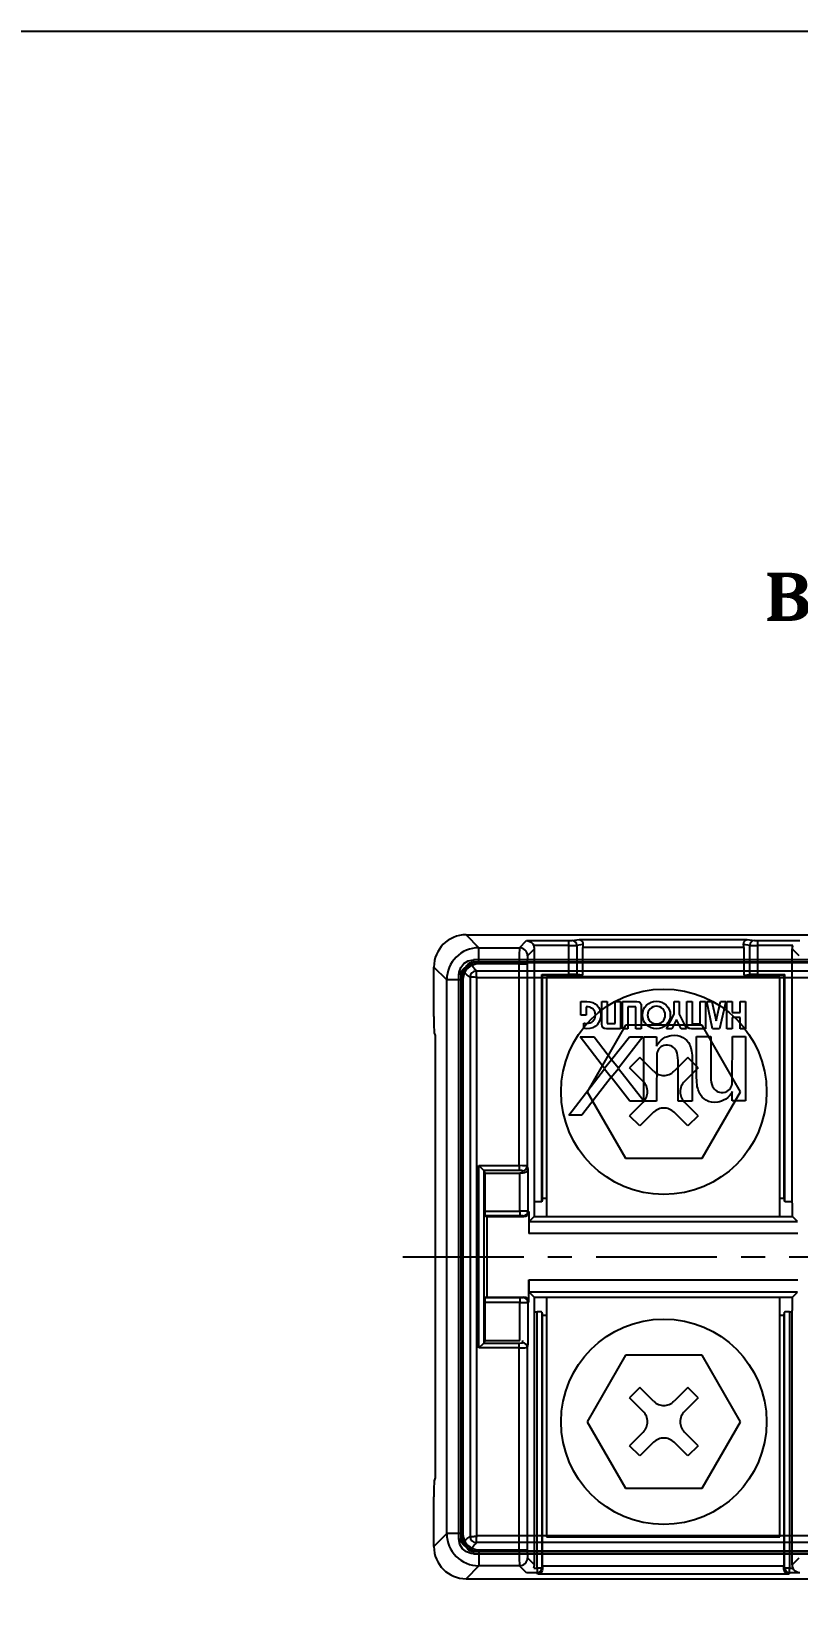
# Model space of a CAD drawing. Extents: x 223136 to 348136, y -32544 to -4064.
# Drawn here: x 241542.8 to 241590.4, y -30583 to -30485 of the extents above; entities that cross this region are included whole.
import ezdxf

# ---------------------------------------------------------------- set-up
doc = ezdxf.new("R2010")
doc.units = 0
doc.header["$LTSCALE"] = 20
doc.header["$MEASUREMENT"] = 0
doc.linetypes.add('CENTER', pattern=[0.6, 0.375, -0.075, 0.075, -0.075])
doc.linetypes.add('DASHDOT', pattern=[1, 0.5, -0.25, 0, -0.25])
doc.layers.add('3', color=3, linetype='DASHDOT')
doc.layers.add('WirringDuct', color=130, linetype='Continuous')

# ---------------------------------------------------------------- blocks, each defined once
blk = doc.blocks.new('30a3p')
at = {"color": 6}
for p, q in [((7580.421, -15959.299), (7500.876, -15959.299)), ((7500.888, -15959.422), (7500.888, -15959.482)), ((7500.888, -15959.422), (7580.41, -15959.422)), ((7580.41, -15959.482), (7500.888, -15959.482)), ((7499.951, -15995.27), (7499.951, -15960.225)), ((7500.133, -15960.236), (7500.074, -15960.236)), ((7500.074, -15960.236), (7500.074, -15995.258)), ((7500.133, -15995.258), (7500.133, -15960.236)), ((7500.645, -15960.366), (7500.645, -15995.128)), ((7501.018, -15959.993), (7580.28, -15959.993)), ((7580.22, -15960.426), (7501.078, -15960.426)), ((7501.078, -15995.068), (7501.078, -15960.426)), ((7507.539, -15962.729), (7507.538, -15961.89)), ((7507.538, -15961.89), (7507.896, -15961.891)), ((7508.837, -15961.891), (7509.165, -15961.891)), ((7508.837, -15963.302), (7508.837, -15961.891)), ((7509.165, -15961.891), (7509.165, -15963.26)), ((7509.669, -15963.26), (7509.669, -15961.891)), ((7509.669, -15961.891), (7509.996, -15961.891)), ((7509.996, -15961.891), (7509.997, -15963.582)), ((7510.125, -15961.891), (7511.005, -15961.891)), ((7510.125, -15963.582), (7510.125, -15961.891)), ((7513.318, -15962.684), (7513.318, -15961.893)), ((7513.318, -15961.893), (7513.644, -15961.893)), ((7513.644, -15961.893), (7513.644, -15962.684)), ((7514.113, -15963.302), (7514.113, -15961.891)), ((7514.113, -15961.891), (7514.438, -15961.891)), ((7514.438, -15961.891), (7514.438, -15963.272)), ((7514.943, -15963.272), (7514.943, -15961.891)), ((7514.943, -15961.891), (7515.272, -15961.891)), ((7515.272, -15961.891), (7515.273, -15963.582)), ((7515.359, -15961.891), (7515.671, -15961.891)), ((7515.71, -15963.582), (7515.359, -15961.891)), ((7515.671, -15961.891), (7515.928, -15963.081)), ((7515.928, -15963.081), (7516.196, -15961.891)), ((7516.535, -15961.891), (7516.151, -15963.582)), ((7516.196, -15961.891), (7516.535, -15961.891)), ((7516.604, -15963.582), (7516.604, -15961.885)), ((7516.604, -15961.885), (7516.936, -15961.885)), ((7516.936, -15961.885), (7516.936, -15962.572)), ((7517.434, -15962.572), (7517.431, -15961.888)), ((7517.431, -15961.888), (7517.76, -15961.888)), ((7517.76, -15961.888), (7517.758, -15963.582)), ((7507.867, -15962.729), (7507.539, -15962.729)), ((7507.867, -15962.212), (7507.867, -15962.729)), ((7510.952, -15962.212), (7510.453, -15962.212)), ((7510.453, -15962.212), (7510.453, -15963.582)), ((7510.952, -15963.582), (7510.952, -15962.212)), ((7511.285, -15962.171), (7511.285, -15963.582)), ((7512.847, -15963.586), (7513.318, -15962.684)), ((7513.644, -15962.684), (7514.1, -15963.579)), ((7516.936, -15962.572), (7517.434, -15962.572)), ((7516.936, -15962.885), (7516.936, -15963.582)), ((7517.43, -15962.885), (7516.936, -15962.885)), ((7517.431, -15963.582), (7517.43, -15962.885)), ((7507.706, -15963.555), (7507.705, -15963.226)), ((7509.997, -15963.582), (7509.117, -15963.582)), ((7509.165, -15963.26), (7509.669, -15963.26)), ((7510.453, -15963.582), (7510.125, -15963.582)), ((7511.285, -15963.582), (7510.952, -15963.582)), ((7513.177, -15963.586), (7512.847, -15963.586)), ((7513.48, -15962.999), (7513.177, -15963.586)), ((7513.771, -15963.579), (7513.48, -15962.999)), ((7514.1, -15963.579), (7513.771, -15963.579)), ((7515.273, -15963.582), (7514.393, -15963.582)), ((7514.438, -15963.272), (7514.943, -15963.272)), ((7516.151, -15963.582), (7515.71, -15963.582)), ((7516.936, -15963.582), (7516.604, -15963.582)), ((7517.758, -15963.582), (7517.431, -15963.582)), ((7507.481, -15964.082), (7508.349, -15964.082)), ((7509.007, -15966.048), (7507.481, -15964.082)), ((7508.349, -15964.082), (7509.441, -15965.493)), ((7509.441, -15965.493), (7510.56, -15964.077)), ((7511.378, -15964.075), (7509.864, -15966.02)), ((7510.56, -15964.077), (7511.378, -15964.075)), ((7511.434, -15968.057), (7511.434, -15964.077)), ((7511.434, -15964.077), (7512.238, -15964.077)), ((7512.238, -15964.077), (7512.238, -15964.654)), ((7514.723, -15966.626), (7514.723, -15964.065)), ((7514.723, -15964.065), (7515.606, -15964.065)), ((7515.606, -15964.065), (7515.606, -15966.577)), ((7516.934, -15967.007), (7516.94, -15964.065)), ((7516.94, -15964.065), (7517.76, -15964.065)), ((7517.76, -15964.065), (7517.76, -15968.062)), ((7509.444, -15965.502), (7509.007, -15966.048)), ((7509.864, -15966.02), (7509.444, -15965.502)), ((7512.243, -15965.132), (7512.237, -15968.074)), ((7513.57, -15968.074), (7513.57, -15965.562)), ((7514.454, -15965.513), (7514.454, -15968.074)), ((7506.783, -15968.942), (7509.009, -15966.066)), ((7509.42, -15966.594), (7507.595, -15968.946)), ((7509.009, -15966.066), (7509.42, -15966.587)), ((7509.42, -15966.587), (7509.86, -15966.049)), ((7510.571, -15968.085), (7509.42, -15966.594)), ((7509.86, -15966.049), (7511.434, -15968.057)), ((7516.939, -15968.062), (7516.939, -15967.486)), ((7511.456, -15968.085), (7510.571, -15968.085)), ((7512.237, -15968.074), (7511.447, -15968.074)), ((7511.447, -15968.074), (7511.456, -15968.085)), ((7514.454, -15968.074), (7513.57, -15968.074)), ((7517.76, -15968.062), (7516.939, -15968.062)), ((7507.595, -15968.946), (7506.783, -15968.942)), ((7501.078, -15995.068), (7580.22, -15995.068)), ((7500.074, -15995.258), (7500.133, -15995.258)), ((7500.876, -15996.195), (7580.421, -15996.195)), ((7500.888, -15996.013), (7500.888, -15996.072)), ((7500.888, -15996.013), (7580.41, -15996.013)), ((7580.41, -15996.072), (7500.888, -15996.072)), ((7580.28, -15995.501), (7501.018, -15995.501))]:
    blk.add_line(p, q, dxfattribs=at)
for points in [[(7499.951, -15960.225), (7499.967, -15960.057), (7500.065, -15959.779), (7500.258, -15959.533), (7500.526, -15959.369), (7500.876, -15959.299)], [(7500.074, -15960.236), (7500.095, -15960.092), (7500.142, -15959.973), (7500.2, -15959.89), (7500.259, -15959.834)], [(7500.745, -15959.567), (7500.625, -15959.619), (7500.539, -15959.674), (7500.425, -15959.775), (7500.325, -15959.887), (7500.271, -15959.973), (7500.219, -15960.093)], [(7500.259, -15959.834), (7500.313, -15959.794), (7500.345, -15959.769), (7500.384, -15959.733), (7500.421, -15959.694), (7500.446, -15959.661), (7500.486, -15959.607)], [(7500.486, -15959.607), (7500.542, -15959.548), (7500.625, -15959.491), (7500.743, -15959.443), (7500.888, -15959.422)], [(7501.018, -15959.993), (7500.881, -15960.022), (7500.756, -15960.104), (7500.674, -15960.229), (7500.645, -15960.366)], [(7501.078, -15960.426), (7501, -15960.401), (7500.915, -15960.384), (7500.877, -15960.38), (7500.815, -15960.375), (7500.716, -15960.369), (7500.645, -15960.366)], [(7501.018, -15959.993), (7501.02, -15960.064), (7501.027, -15960.164), (7501.032, -15960.226), (7501.036, -15960.263), (7501.053, -15960.349), (7501.078, -15960.426)], [(7500.645, -15995.128), (7500.716, -15995.126), (7500.815, -15995.119), (7500.877, -15995.114), (7500.915, -15995.11), (7501, -15995.093), (7501.078, -15995.068)], [(7500.645, -15995.128), (7500.674, -15995.265), (7500.756, -15995.39), (7500.881, -15995.472), (7501.018, -15995.501)], [(7501.078, -15995.068), (7501.053, -15995.146), (7501.036, -15995.231), (7501.032, -15995.269), (7501.027, -15995.331), (7501.02, -15995.43), (7501.018, -15995.501)], [(7500.876, -15996.195), (7500.708, -15996.179), (7500.431, -15996.081), (7500.185, -15995.888), (7500.021, -15995.62), (7499.951, -15995.27)], [(7500.259, -15995.66), (7500.2, -15995.604), (7500.142, -15995.521), (7500.095, -15995.402), (7500.074, -15995.258)], [(7500.219, -15995.401), (7500.271, -15995.521), (7500.325, -15995.607), (7500.425, -15995.719), (7500.539, -15995.82), (7500.625, -15995.875), (7500.745, -15995.927)], [(7500.486, -15995.887), (7500.446, -15995.833), (7500.421, -15995.8), (7500.384, -15995.761), (7500.345, -15995.725), (7500.313, -15995.7), (7500.259, -15995.66)], [(7500.888, -15996.072), (7500.743, -15996.051), (7500.625, -15996.004), (7500.542, -15995.946), (7500.486, -15995.887)]]:
    blk.add_lwpolyline(points, dxfattribs=at)
for centre, major_axis, start_param, end_param in [((7500.652, -15960.093), (0.18, -0.467), 3.840248, 4.396132), ((7500.745, -15960), (-0.467, 0.18), 5.028646, 5.58453), ((7500.652, -15995.401), (-0.18, -0.467), 5.028646, 5.58453), ((7500.745, -15995.494), (0.467, 0.18), 3.840248, 4.396132)]:
    blk.add_ellipse(centre, major_axis=major_axis, ratio=0.850428, start_param=start_param, end_param=end_param, dxfattribs=at)
for points, knots in [([(7500.888, -15959.482), (7500.877, -15959.482), (7500.867, -15959.482), (7500.841, -15959.486), (7500.826, -15959.49), (7500.794, -15959.504), (7500.779, -15959.516), (7500.757, -15959.54), (7500.75, -15959.554), (7500.745, -15959.567)], [0, 0, 0, 0, 0.00308828, 0.00308828, 0.00802952, 0.00802952, 0.01593551, 0.01593551, 0.02408857, 0.02408857, 0.02408857, 0.02408857]), ([(7500.745, -15959.567), (7500.754, -15959.59), (7500.765, -15959.612), (7500.784, -15959.651), (7500.793, -15959.667), (7500.811, -15959.699), (7500.82, -15959.715), (7500.851, -15959.762), (7500.873, -15959.794), (7500.924, -15959.858), (7500.954, -15959.889), (7501.006, -15959.945), (7501.016, -15959.969), (7501.018, -15959.993)], [-0.11119428, -0.11119428, -0.11119428, -0.11119428, -0.09665586, -0.09665586, -0.08642643, -0.08642643, -0.076197, -0.076197, -0.05573813, -0.05573813, -0.03527927, -0.03527927, -0.01992218, -0.01992218, -0.01992218, -0.01992218]), ([(7500.876, -15959.299), (7500.875, -15959.3), (7500.873, -15959.302), (7500.865, -15959.311), (7500.859, -15959.318), (7500.848, -15959.333), (7500.844, -15959.34), (7500.838, -15959.355), (7500.837, -15959.362), (7500.839, -15959.377), (7500.841, -15959.384), (7500.852, -15959.398), (7500.859, -15959.405), (7500.875, -15959.415), (7500.881, -15959.419), (7500.888, -15959.422)], [-0.0052580895, -0.0052580895, -0.0052580895, -0.0052580895, -0.0052334116, -0.0052334116, -0.0051100696, -0.0051100696, -0.0049867276, -0.0049867276, -0.0048633855, -0.0048633855, -0.0047400435, -0.0047400435, -0.0046167015, -0.0046167015, -0.004555117, -0.004555117, -0.004555117, -0.004555117]), ([(7500.074, -15960.236), (7500.071, -15960.229), (7500.067, -15960.223), (7500.057, -15960.207), (7500.05, -15960.2), (7500.036, -15960.19), (7500.028, -15960.187), (7500.014, -15960.185), (7500.007, -15960.186), (7499.992, -15960.192), (7499.985, -15960.196), (7499.97, -15960.207), (7499.962, -15960.213), (7499.954, -15960.222), (7499.952, -15960.223), (7499.951, -15960.225)], [0.004555117, 0.004555117, 0.004555117, 0.004555117, 0.0046167015, 0.0046167015, 0.0047400435, 0.0047400435, 0.0048633855, 0.0048633855, 0.0049867276, 0.0049867276, 0.0051100696, 0.0051100696, 0.0052334116, 0.0052334116, 0.0052580895, 0.0052580895, 0.0052580895, 0.0052580895]), ([(7500.219, -15960.093), (7500.214, -15960.095), (7500.209, -15960.097), (7500.196, -15960.104), (7500.188, -15960.11), (7500.168, -15960.127), (7500.157, -15960.141), (7500.139, -15960.182), (7500.133, -15960.209), (7500.133, -15960.236)], [0, 0, 0, 0, 0.00308619, 0.00308619, 0.00802409, 0.00802409, 0.01592473, 0.01592473, 0.02407226, 0.02407226, 0.02407226, 0.02407226]), ([(7500.645, -15960.366), (7500.621, -15960.364), (7500.597, -15960.355), (7500.541, -15960.302), (7500.509, -15960.272), (7500.446, -15960.221), (7500.414, -15960.199), (7500.366, -15960.169), (7500.351, -15960.159), (7500.319, -15960.141), (7500.303, -15960.133), (7500.264, -15960.113), (7500.241, -15960.103), (7500.219, -15960.093)], [0.01992218, 0.01992218, 0.01992218, 0.01992218, 0.03527927, 0.03527927, 0.05573813, 0.05573813, 0.076197, 0.076197, 0.08642643, 0.08642643, 0.09665586, 0.09665586, 0.11119428, 0.11119428, 0.11119428, 0.11119428]), ([(7511.364, -15962.731), (7511.364, -15962.255), (7511.75, -15961.869), (7512.226, -15961.869), (7512.702, -15961.869), (7513.088, -15962.255), (7513.088, -15962.731)], [0, 0, 0, 0, 1, 1, 1, 2, 2, 2, 2]), ([(7507.705, -15963.226), (7507.749, -15963.237), (7507.737, -15963.253), (7507.896, -15963.253), (7508.207, -15963.253), (7508.434, -15963.04), (7508.434, -15962.729)], [0, 0, 0, 0, 1, 1, 1, 2, 2, 2, 2]), ([(7508.768, -15962.729), (7508.768, -15963.192), (7508.442, -15963.582), (7507.903, -15963.582), (7507.779, -15963.582), (7507.75, -15963.562), (7507.706, -15963.555)], [0, 0, 0, 0, 1, 1, 1, 2, 2, 2, 2]), ([(7513.088, -15962.731), (7513.088, -15963.207), (7512.702, -15963.593), (7512.226, -15963.593), (7511.75, -15963.593), (7511.364, -15963.207), (7511.364, -15962.731)], [0, 0, 0, 0, 1, 1, 1, 2, 2, 2, 2]), ([(7512.777, -15962.733), (7512.777, -15962.429), (7512.531, -15962.182), (7512.226, -15962.182), (7511.922, -15962.182), (7511.675, -15962.429), (7511.675, -15962.733)], [0, 0, 0, 0, 1, 1, 1, 2, 2, 2, 2]), ([(7511.675, -15962.733), (7511.675, -15963.037), (7511.922, -15963.284), (7512.226, -15963.284), (7512.531, -15963.284), (7512.777, -15963.037), (7512.777, -15962.733)], [0, 0, 0, 0, 1, 1, 1, 2, 2, 2, 2]), ([(7500.219, -15995.401), (7500.241, -15995.392), (7500.264, -15995.381), (7500.303, -15995.362), (7500.319, -15995.353), (7500.351, -15995.335), (7500.366, -15995.326), (7500.414, -15995.295), (7500.446, -15995.273), (7500.509, -15995.222), (7500.541, -15995.192), (7500.597, -15995.14), (7500.621, -15995.13), (7500.645, -15995.128)], [-0.11119428, -0.11119428, -0.11119428, -0.11119428, -0.09665586, -0.09665586, -0.08642643, -0.08642643, -0.076197, -0.076197, -0.05573813, -0.05573813, -0.03527927, -0.03527927, -0.01992218, -0.01992218, -0.01992218, -0.01992218]), ([(7499.951, -15995.27), (7499.952, -15995.271), (7499.954, -15995.273), (7499.962, -15995.281), (7499.97, -15995.287), (7499.985, -15995.298), (7499.992, -15995.302), (7500.007, -15995.308), (7500.014, -15995.309), (7500.028, -15995.307), (7500.036, -15995.305), (7500.05, -15995.294), (7500.057, -15995.287), (7500.067, -15995.271), (7500.071, -15995.265), (7500.074, -15995.258)], [-0.0030259614, -0.0030259614, -0.0030259614, -0.0030259614, -0.0030012834, -0.0030012834, -0.0028779414, -0.0028779414, -0.0027545994, -0.0027545994, -0.0026312574, -0.0026312574, -0.0025079154, -0.0025079154, -0.0023845734, -0.0023845734, -0.0023229888, -0.0023229888, -0.0023229888, -0.0023229888]), ([(7500.133, -15995.258), (7500.133, -15995.286), (7500.139, -15995.313), (7500.157, -15995.353), (7500.168, -15995.367), (7500.188, -15995.385), (7500.196, -15995.39), (7500.209, -15995.397), (7500.214, -15995.399), (7500.219, -15995.401)], [0, 0, 0, 0, 0.00814753, 0.00814753, 0.01604817, 0.01604817, 0.02098607, 0.02098607, 0.02407226, 0.02407226, 0.02407226, 0.02407226]), ([(7501.018, -15995.501), (7501.016, -15995.525), (7501.006, -15995.549), (7500.954, -15995.605), (7500.924, -15995.637), (7500.873, -15995.7), (7500.851, -15995.732), (7500.82, -15995.78), (7500.811, -15995.795), (7500.793, -15995.827), (7500.784, -15995.843), (7500.765, -15995.882), (7500.754, -15995.905), (7500.745, -15995.927)], [0.01992218, 0.01992218, 0.01992218, 0.01992218, 0.03527927, 0.03527927, 0.05573813, 0.05573813, 0.076197, 0.076197, 0.08642643, 0.08642643, 0.09665586, 0.09665586, 0.11119428, 0.11119428, 0.11119428, 0.11119428]), ([(7500.745, -15995.927), (7500.75, -15995.941), (7500.757, -15995.954), (7500.779, -15995.978), (7500.794, -15995.99), (7500.826, -15996.004), (7500.841, -15996.008), (7500.867, -15996.012), (7500.877, -15996.013), (7500.888, -15996.013)], [0, 0, 0, 0, 0.00815305, 0.00815305, 0.01605904, 0.01605904, 0.02100029, 0.02100029, 0.02408857, 0.02408857, 0.02408857, 0.02408857]), ([(7500.888, -15996.072), (7500.881, -15996.075), (7500.875, -15996.079), (7500.859, -15996.089), (7500.852, -15996.096), (7500.841, -15996.11), (7500.839, -15996.118), (7500.837, -15996.132), (7500.838, -15996.139), (7500.844, -15996.154), (7500.848, -15996.161), (7500.859, -15996.176), (7500.865, -15996.184), (7500.873, -15996.192), (7500.875, -15996.194), (7500.876, -15996.195)], [0.0023229888, 0.0023229888, 0.0023229888, 0.0023229888, 0.0023845734, 0.0023845734, 0.0025079154, 0.0025079154, 0.0026312574, 0.0026312574, 0.0027545994, 0.0027545994, 0.0028779414, 0.0028779414, 0.0030012834, 0.0030012834, 0.0030259614, 0.0030259614, 0.0030259614, 0.0030259614])]:
    blk.add_open_spline(points, degree=3, knots=knots, dxfattribs=at)
for points in [[(7507.896, -15961.891), (7508.453, -15961.891), (7508.768, -15962.266), (7508.768, -15962.729)], [(7511.005, -15961.891), (7511.194, -15961.891), (7511.288, -15961.985), (7511.285, -15962.171)], [(7508.434, -15962.729), (7508.434, -15962.418), (7508.207, -15962.211), (7507.867, -15962.212)], [(7509.117, -15963.582), (7508.927, -15963.582), (7508.834, -15963.488), (7508.837, -15963.302)], [(7514.393, -15963.582), (7514.203, -15963.582), (7514.11, -15963.488), (7514.113, -15963.302)], [(7512.238, -15964.654), (7512.411, -15964.272), (7512.859, -15964.022), (7513.14, -15963.992)], [(7512.809, -15964.601), (7512.484, -15964.621), (7512.281, -15964.881), (7512.243, -15965.132)], [(7513.462, -15964.974), (7513.342, -15964.725), (7513.123, -15964.583), (7512.809, -15964.601)], [(7513.14, -15963.992), (7513.727, -15963.93), (7514.09, -15964.19), (7514.29, -15964.585)], [(7514.29, -15964.585), (7514.399, -15964.801), (7514.454, -15965.111), (7514.454, -15965.513)], [(7513.57, -15965.562), (7513.57, -15965.318), (7513.534, -15965.122), (7513.462, -15964.974)], [(7514.887, -15967.554), (7514.778, -15967.338), (7514.723, -15967.028), (7514.723, -15966.626)], [(7515.606, -15966.577), (7515.606, -15966.821), (7515.643, -15967.017), (7515.715, -15967.165)], [(7516.037, -15968.147), (7515.45, -15968.209), (7515.087, -15967.949), (7514.887, -15967.554)], [(7515.715, -15967.165), (7515.835, -15967.414), (7516.054, -15967.556), (7516.368, -15967.538)], [(7516.939, -15967.486), (7516.766, -15967.867), (7516.318, -15968.117), (7516.037, -15968.147)], [(7516.368, -15967.538), (7516.693, -15967.518), (7516.896, -15967.258), (7516.934, -15967.007)]]:
    blk.add_open_spline(points, degree=3, dxfattribs=at)

msp = doc.modelspace()

# ---------------------------------------------------------------- linework, layer by layer
for p, q in [((241569.779, -30541.114), (241594.73, -30541.114)), ((241569.779, -30541.114), (241570.581, -30541.916)), ((241573.097, -30541.916), (241573.538, -30541.475)), ((241573.538, -30541.475), (241576.17, -30541.475)), ((241576.17, -30541.775), (241576.17, -30541.475)), ((241576.367, -30541.471), (241576.813, -30541.405)), ((241577.037, -30541.715), (241576.662, -30541.771)), ((241576.813, -30541.405), (241587.247, -30541.405)), ((241587.398, -30541.771), (241587.024, -30541.715)), ((241587.247, -30541.405), (241587.693, -30541.471)), ((241587.89, -30541.475), (241590.522, -30541.475)), ((241587.89, -30541.475), (241587.89, -30541.775)), ((241570.581, -30542.915), (241570.581, -30541.916)), ((241570.581, -30541.916), (241573.097, -30541.916)), ((241574.03, -30541.983), (241573.597, -30542.415)), ((241576.17, -30541.775), (241573.985, -30541.775)), ((241574.03, -30557.704), (241574.03, -30541.983)), ((241576.17, -30543.57), (241576.17, -30541.775)), ((241576.662, -30541.771), (241576.662, -30543.577)), ((241577.03, -30543.614), (241577.03, -30541.904)), ((241587.03, -30541.904), (241577.03, -30541.904)), ((241587.03, -30541.904), (241587.03, -30543.614)), ((241587.398, -30543.577), (241587.398, -30541.771)), ((241590.075, -30541.775), (241587.89, -30541.775)), ((241587.89, -30541.775), (241587.89, -30543.57)), ((241590.03, -30557.704), (241590.03, -30541.983)), ((241590.463, -30542.415), (241590.03, -30541.983)), ((241567.78, -30546.197), (241567.78, -30543.113)), ((241568.582, -30543.915), (241567.78, -30543.113)), ((241573.085, -30542.915), (241570.581, -30542.915)), ((241573.085, -30555.453), (241573.085, -30542.915)), ((241573.085, -30542.915), (241573.585, -30542.915)), ((241573.585, -30542.915), (241573.585, -30555.479)), ((241574.486, -30543.57), (241576.17, -30543.57)), ((241574.486, -30557.704), (241574.486, -30543.57)), ((241574.486, -30543.57), (241574.53, -30543.614)), ((241574.53, -30543.614), (241577.03, -30543.614)), ((241574.53, -30557.485), (241574.53, -30543.614)), ((241577.03, -30543.614), (241576.662, -30543.577)), ((241587.03, -30543.614), (241587.398, -30543.577)), ((241587.03, -30543.614), (241589.53, -30543.614)), ((241587.89, -30543.57), (241589.574, -30543.57)), ((241589.53, -30543.614), (241589.574, -30543.57)), ((241589.53, -30557.485), (241589.53, -30543.614)), ((241589.574, -30557.704), (241589.574, -30543.57)), ((241568.582, -30578.312), (241568.582, -30543.915)), ((241569.582, -30543.915), (241568.582, -30543.915)), ((241569.582, -30543.915), (241569.582, -30578.312)), ((241574.78, -30543.714), (241574.78, -30558.614)), ((241589.28, -30543.714), (241574.78, -30543.714)), ((241589.28, -30558.614), (241589.28, -30543.714)), ((241567.804, -30547.194), (241567.859, -30547.376)), ((241567.859, -30547.376), (241567.859, -30574.851)), ((241570.578, -30555.453), (241570.875, -30555.751)), ((241570.578, -30555.453), (241573.085, -30555.453)), ((241570.578, -30566.774), (241570.578, -30555.453)), ((241573.085, -30555.751), (241570.875, -30555.751)), ((241570.877, -30555.754), (241570.941, -30555.914)), ((241570.877, -30555.754), (241570.877, -30566.474)), ((241570.941, -30555.914), (241573.124, -30555.914)), ((241570.941, -30555.914), (241570.941, -30558.275)), ((241573.085, -30555.453), (241573.085, -30555.751)), ((241573.124, -30558.275), (241573.124, -30555.914)), ((241573.313, -30555.919), (241573.285, -30555.776)), ((241573.585, -30555.479), (241573.624, -30555.676)), ((241573.624, -30555.676), (241573.624, -30558.279)), ((241570.941, -30558.275), (241573.124, -30558.275)), ((241573.124, -30558.275), (241573.124, -30558.575)), ((241573.624, -30558.279), (241573.677, -30558.314)), ((241573.677, -30558.314), (241573.677, -30559.674)), ((241574.007, -30558.057), (241574.007, -30558.614)), ((241574.03, -30557.704), (241574.014, -30557.758)), ((241574.486, -30557.704), (241574.03, -30557.704)), ((241574.53, -30557.485), (241574.486, -30557.704)), ((241574.78, -30557.485), (241574.53, -30557.485)), ((241589.53, -30557.485), (241589.28, -30557.485)), ((241589.574, -30557.704), (241589.53, -30557.485)), ((241590.03, -30557.704), (241589.574, -30557.704)), ((241590.046, -30557.758), (241590.03, -30557.704)), ((241590.054, -30558.614), (241590.054, -30558.057)), ((241570.956, -30558.575), (241571.072, -30558.614)), ((241573.124, -30558.575), (241570.956, -30558.575)), ((241571.072, -30558.614), (241571.072, -30563.614)), ((241571.072, -30558.614), (241573.377, -30558.614)), ((241573.377, -30558.614), (241573.324, -30558.579)), ((241574.007, -30558.614), (241573.696, -30558.924)), ((241573.696, -30558.924), (241590.364, -30558.924)), ((241574.007, -30558.614), (241590.054, -30558.614)), ((241590.364, -30558.924), (241590.054, -30558.614)), ((241590.384, -30559.674), (241573.677, -30559.674)), ((241573.677, -30563.914), (241573.677, -30562.553)), ((241573.677, -30562.553), (241590.384, -30562.553)), ((241570.941, -30563.952), (241570.941, -30566.314)), ((241573.124, -30563.952), (241570.941, -30563.952)), ((241571.072, -30563.614), (241570.956, -30563.652)), ((241570.956, -30563.652), (241573.124, -30563.652)), ((241571.072, -30563.614), (241573.377, -30563.614)), ((241573.124, -30563.652), (241573.124, -30563.952)), ((241573.124, -30566.314), (241573.124, -30563.952)), ((241573.324, -30563.649), (241573.377, -30563.614)), ((241573.677, -30563.914), (241573.624, -30563.949)), ((241573.624, -30563.949), (241573.624, -30566.551)), ((241573.696, -30563.303), (241574.007, -30563.614)), ((241590.364, -30563.303), (241573.696, -30563.303)), ((241574.007, -30563.614), (241574.007, -30564.17)), ((241574.007, -30563.614), (241590.054, -30563.614)), ((241574.78, -30563.614), (241574.78, -30578.514)), ((241589.28, -30578.514), (241589.28, -30563.614)), ((241590.054, -30563.614), (241590.364, -30563.303)), ((241590.054, -30564.17), (241590.054, -30563.614)), ((241574.014, -30564.469), (241574.03, -30564.524)), ((241574.03, -30580.245), (241574.03, -30564.524)), ((241574.03, -30564.524), (241574.192, -30564.524)), ((241574.192, -30580.452), (241574.192, -30564.524)), ((241574.492, -30564.55), (241574.53, -30564.742)), ((241574.492, -30564.55), (241574.492, -30580.452)), ((241574.53, -30580.323), (241574.53, -30564.742)), ((241574.53, -30564.742), (241574.78, -30564.742)), ((241589.28, -30564.742), (241589.53, -30564.742)), ((241589.53, -30564.742), (241589.569, -30564.55)), ((241589.53, -30580.323), (241589.53, -30564.742)), ((241589.569, -30580.452), (241589.569, -30564.55)), ((241589.869, -30564.524), (241590.03, -30564.524)), ((241589.869, -30564.524), (241589.869, -30580.452)), ((241590.03, -30564.524), (241590.046, -30564.469)), ((241590.03, -30580.245), (241590.03, -30564.524)), ((241570.578, -30566.774), (241570.875, -30566.477)), ((241573.085, -30566.774), (241570.578, -30566.774)), ((241570.875, -30566.477), (241573.085, -30566.477)), ((241570.941, -30566.314), (241570.877, -30566.474)), ((241570.941, -30566.314), (241573.124, -30566.314)), ((241573.085, -30566.774), (241573.085, -30566.477)), ((241573.085, -30579.312), (241573.085, -30566.774)), ((241573.285, -30566.451), (241573.313, -30566.309)), ((241573.624, -30566.551), (241573.585, -30566.749)), ((241573.585, -30566.749), (241573.585, -30579.312)), ((241567.859, -30574.851), (241567.804, -30575.034)), ((241567.78, -30579.114), (241567.78, -30576.03)), ((241567.78, -30579.114), (241568.582, -30578.312)), ((241569.582, -30578.312), (241568.582, -30578.312)), ((241574.78, -30578.514), (241589.28, -30578.514)), ((241570.581, -30579.312), (241570.581, -30580.312)), ((241570.581, -30579.312), (241573.085, -30579.312)), ((241573.085, -30579.312), (241573.585, -30579.312)), ((241573.597, -30579.812), (241574.03, -30580.245)), ((241590.03, -30580.245), (241590.463, -30579.812)), ((241570.581, -30580.312), (241569.779, -30581.114)), ((241573.097, -30580.312), (241570.581, -30580.312)), ((241573.538, -30580.752), (241573.097, -30580.312)), ((241574.192, -30580.752), (241573.538, -30580.752)), ((241573.985, -30580.452), (241574.192, -30580.452)), ((241574.192, -30580.452), (241574.192, -30580.752)), ((241574.492, -30580.452), (241574.192, -30580.452)), ((241574.239, -30580.823), (241574.192, -30580.752)), ((241589.821, -30580.823), (241574.239, -30580.823)), ((241574.492, -30580.452), (241574.531, -30580.511)), ((241574.53, -30580.323), (241589.53, -30580.323)), ((241589.529, -30580.511), (241589.569, -30580.452)), ((241589.869, -30580.452), (241589.569, -30580.452)), ((241589.869, -30580.752), (241589.821, -30580.823)), ((241589.869, -30580.452), (241590.075, -30580.452)), ((241589.869, -30580.752), (241589.869, -30580.452)), ((241590.522, -30580.752), (241589.869, -30580.752)), ((241569.779, -30581.114), (241594.73, -30581.114))]:
    msp.add_line(p, q)
at = {"color": 1, "linetype": 'CENTER'}
msp.add_line((241565.859, -30561.114), (241654.202, -30561.114), dxfattribs=at)
for points in [[(241573.538, -30541.475), (241573.541, -30541.475), (241573.675, -30541.498), (241573.828, -30541.578), (241573.925, -30541.675), (241573.985, -30541.775)], [(241576.813, -30541.405), (241576.815, -30541.405), (241576.826, -30541.406), (241576.919, -30541.442), (241576.996, -30541.527), (241577.029, -30541.611), (241577.037, -30541.715)], [(241587.024, -30541.715), (241587.032, -30541.611), (241587.064, -30541.527), (241587.141, -30541.442), (241587.234, -30541.406), (241587.245, -30541.405), (241587.247, -30541.405)], [(241573.624, -30555.676), (241573.624, -30555.679), (241573.596, -30555.774), (241573.515, -30555.863), (241573.416, -30555.908), (241573.313, -30555.919)], [(241574.531, -30580.511), (241574.515, -30580.611), (241574.461, -30580.71), (241574.355, -30580.794), (241574.241, -30580.823), (241574.239, -30580.823)], [(241589.821, -30580.823), (241589.819, -30580.823), (241589.705, -30580.794), (241589.599, -30580.71), (241589.545, -30580.611), (241589.529, -30580.511)], [(241590.522, -30580.752), (241590.519, -30580.752), (241590.385, -30580.729), (241590.232, -30580.649), (241590.135, -30580.552), (241590.075, -30580.452)]]:
    msp.add_lwpolyline(points)
for centre, start, end in [((241570.582, -30543.916), 90.01964, 180), ((241570.582, -30578.312), 180, 269.98036)]:
    msp.add_arc(centre, 2, start, end)
for centre, major_axis, ratio, start_param, end_param in [((241569.781, -30543.114), (-1.415, 1.415), 0.999315, 5.49813, 7.068241), ((241576.17, -30541.47), (-0.2, 0), 0.026186, 1.570796, 2.96706), ((241576.367, -30541.771), (0.044, -0.297), 0.98448, 1.425622, 2.991873), ((241577.118, -30541.904), (0, 0.5), 0.176327, 1.182482, 1.570796), ((241586.942, -30541.904), (0, 0.5), 0.176327, 4.712389, 5.100704), ((241587.693, -30541.771), (0.044, 0.297), 0.98448, 0.14972, 1.715971), ((241587.89, -30541.47), (0.2, 0), 0.026186, 3.316122, 4.712389), ((241573.098, -30542.915), (0, 1), 0.013093, 0.02618, 1.570796), ((241573.097, -30542.415), (-0.354, 0.354), 0.999315, 3.927333, 5.497444), ((241573.598, -30542.915), (0, -0.5), 0.026186, 3.167769, 4.712389), ((241573.53, -30541.983), (0.354, 0.354), 0.999315, 5.49813, 5.926164), ((241576.17, -30541.77), (0.5, 0), 0.010474, 4.712389, 6.108642), ((241587.89, -30541.77), (-0.5, 0), 0.010474, 0.174533, 1.570796), ((241590.53, -30541.983), (0.354, -0.354), 0.999315, 3.498614, 3.926648), ((241570.582, -30543.916), (-0.708, 0.708), 0.999315, 5.49813, 7.068241), ((241576.17, -30543.579), (0.5, 0), 0.017455, 0.174533, 1.570796), ((241587.89, -30543.579), (-0.5, 0), 0.017455, 4.712389, 6.108646), ((241567.806, -30546.197), (0, -1), 0.026186, 4.712389, 6.195915), ((241570.578, -30555.756), (0.3, 0), 0.131652, 0.05236, 0.1309), ((241573.085, -30555.479), (-0.5, 0), 0.052661, 3.167771, 4.712389), ((241573.085, -30555.777), (0.2, 0), 0.131652, 0.02618, 1.570796), ((241573.124, -30555.979), (-0.5, 0), 0.131652, 4.324814, 4.712389), ((241573.285, -30555.479), (0.294, 0.059), 0.991111, 4.517751, 6.08513), ((241570.957, -30558.275), (0, 0.3), 0.052408, 1.570796, 3.124139), ((241573.124, -30558.279), (0.5, 0), 0.006982, 0.02618, 1.570796), ((241573.324, -30558.279), (0.166, 0.25), 0.999505, 3.729765, 5.300104), ((241573.376, -30558.314), (-0.25, 0.166), 0.999505, 2.158969, 3.729308), ((241574.014, -30558.057), (0, 0.3), 0.026186, 0.087266, 1.570796), ((241590.046, -30558.057), (0, 0.3), 0.026186, 4.712389, 6.195915), ((241573.124, -30558.579), (-0.2, 0), 0.017455, 3.167766, 4.712389), ((241573.696, -30559.674), (0, -0.75), 0.026186, 3.167769, 4.712389), ((241573.696, -30562.553), (0, -0.75), 0.026186, 4.712389, 6.257001), ((241570.957, -30563.952), (0, 0.3), 0.052408, 0.017453, 1.570796), ((241573.124, -30563.649), (-0.2, 0), 0.017455, 1.570796, 3.115413), ((241573.124, -30563.949), (0.5, 0), 0.006982, 4.712389, 6.25699), ((241573.324, -30563.949), (-0.166, 0.25), 0.999505, 4.124673, 5.695013), ((241573.376, -30563.914), (0.25, 0.166), 0.999505, 5.69547, 7.265809), ((241574.014, -30564.17), (0, -0.3), 0.026186, 4.712389, 6.195915), ((241590.046, -30564.17), (0, -0.3), 0.026186, 0.087266, 1.570796), ((241574.192, -30564.55), (-0.3, 0), 0.087489, 3.159045, 4.712389), ((241589.869, -30564.55), (-0.3, 0), 0.087489, 4.712389, 6.265731), ((241570.578, -30566.472), (0.3, 0), 0.131652, 6.152285, 6.230825), ((241573.085, -30566.45), (0.2, 0), 0.131652, 4.712389, 6.257005), ((241573.085, -30566.748), (-0.5, 0), 0.052661, 1.570796, 3.115413), ((241573.285, -30566.749), (0.294, -0.059), 0.991111, 0.198055, 1.765434), ((241567.806, -30576.03), (0, -1), 0.026186, 3.228855, 4.712389), ((241570.582, -30578.312), (-0.708, -0.708), 0.999315, 5.49813, 7.068241), ((241569.781, -30579.113), (-1.415, -1.415), 0.999315, 5.49813, 7.068241), ((241573.098, -30579.312), (0, 1), 0.013093, 1.570796, 3.115413), ((241573.097, -30579.812), (-0.354, -0.354), 0.999315, 0.785741, 2.355852), ((241573.598, -30579.312), (0, -0.5), 0.026186, 4.712389, 6.257001), ((241573.53, -30580.244), (0.354, -0.354), 0.999315, 0.357022, 0.785056), ((241574.192, -30580.452), (-0.25, -0.166), 0.999505, 0.983081, 2.55342), ((241574.539, -30580.323), (0, -0.5), 0.017455, 4.712389, 5.098024), ((241589.521, -30580.323), (0, -0.5), 0.017455, 1.18516, 1.570796), ((241589.869, -30580.452), (-0.25, 0.166), 0.999505, 0.588172, 2.158512), ((241590.53, -30580.244), (0.354, 0.354), 0.999315, 2.356537, 2.784571)]:
    msp.add_ellipse(centre, major_axis=major_axis, ratio=ratio, start_param=start_param, end_param=end_param)
at = {"layer": '3'}
for p, q in [((241580.579, -30548.741), (241579.942, -30549.378)), ((241580.791, -30550.227), (241579.942, -30549.378)), ((241581.428, -30549.59), (241580.579, -30548.741)), ((241583.551, -30548.741), (241582.702, -30549.59)), ((241584.188, -30549.378), (241583.339, -30550.227)), ((241584.188, -30549.378), (241583.551, -30548.741)), ((241580.791, -30551.501), (241579.942, -30552.35)), ((241584.188, -30552.35), (241583.339, -30551.501)), ((241580.579, -30552.987), (241579.942, -30552.35)), ((241581.428, -30552.137), (241580.579, -30552.987)), ((241583.551, -30552.987), (241582.702, -30552.137)), ((241584.188, -30552.35), (241583.551, -30552.987)), ((241580.579, -30569.241), (241579.942, -30569.878)), ((241580.791, -30570.727), (241579.942, -30569.878)), ((241581.428, -30570.09), (241580.579, -30569.241)), ((241583.551, -30569.241), (241582.702, -30570.09)), ((241584.188, -30569.878), (241583.339, -30570.727)), ((241584.188, -30569.878), (241583.551, -30569.241)), ((241580.791, -30572.001), (241579.942, -30572.85)), ((241584.188, -30572.85), (241583.339, -30572.001)), ((241580.579, -30573.487), (241579.942, -30572.85)), ((241581.428, -30572.637), (241580.579, -30573.487)), ((241583.551, -30573.487), (241582.702, -30572.637)), ((241584.188, -30572.85), (241583.551, -30573.487))]:
    msp.add_line(p, q, dxfattribs=at)
for points in [[(241584.449, -30554.992), (241586.832, -30550.864), (241584.449, -30546.735), (241579.682, -30546.735), (241577.298, -30550.864), (241579.682, -30554.992)], [(241584.449, -30575.492), (241586.832, -30571.364), (241584.449, -30567.235), (241579.682, -30567.235), (241577.298, -30571.364), (241579.682, -30575.492)]]:
    msp.add_lwpolyline(points, close=True, dxfattribs=at)
at = {"layer": '3', "linetype": 'ByBlock'}
for centre in [(241582.065, -30550.864), (241582.065, -30571.364)]:
    msp.add_circle(centre, 6.38, dxfattribs=at)
at = {"layer": '3'}
for centre, start, end in [((241580.154, -30550.864), 315, 45), ((241582.065, -30548.953), 225, 315), ((241583.976, -30550.864), 135, 225), ((241582.065, -30552.774), 45, 135), ((241582.065, -30569.453), 225, 315), ((241580.154, -30571.364), 315, 45), ((241583.976, -30571.364), 135, 225), ((241582.065, -30573.274), 45, 135)]:
    msp.add_arc(centre, 0.901, start, end, dxfattribs=at)
at = {"layer": 'WirringDuct'}
msp.add_lwpolyline([(241438.5, -30630.201), (241888.5, -30630.201), (241888.5, -30485), (241438.5, -30485)], close=True, dxfattribs=at)

# ---------------------------------------------------------------- block references
msp.add_blockref('30a3p', (234069.381, -14583.367))

# ---------------------------------------------------------------- texts
at = {"linetype": 'ByBlock', "insert": (241587.926, -30510.279), "char_height": 4, "attachment_point": 1}
msp.add_mtext_dynamic_manual_height_columns('\\pi11.78814;{\\fCambria|b0|i0|c0|p18;\\H0.625x;NGUỒN\\P\\pi7.91866;ĐIỀU KHIỂN\\H1.6x;\\P\\pi0.4206;\\fCambria|b1|i0|c0|p18;\\H0.75x;BUS CHÍNH 220V}', width=35.29966, gutter_width=1, heights=[17.488], dxfattribs=at)

doc.saveas('drawing.dxf')
